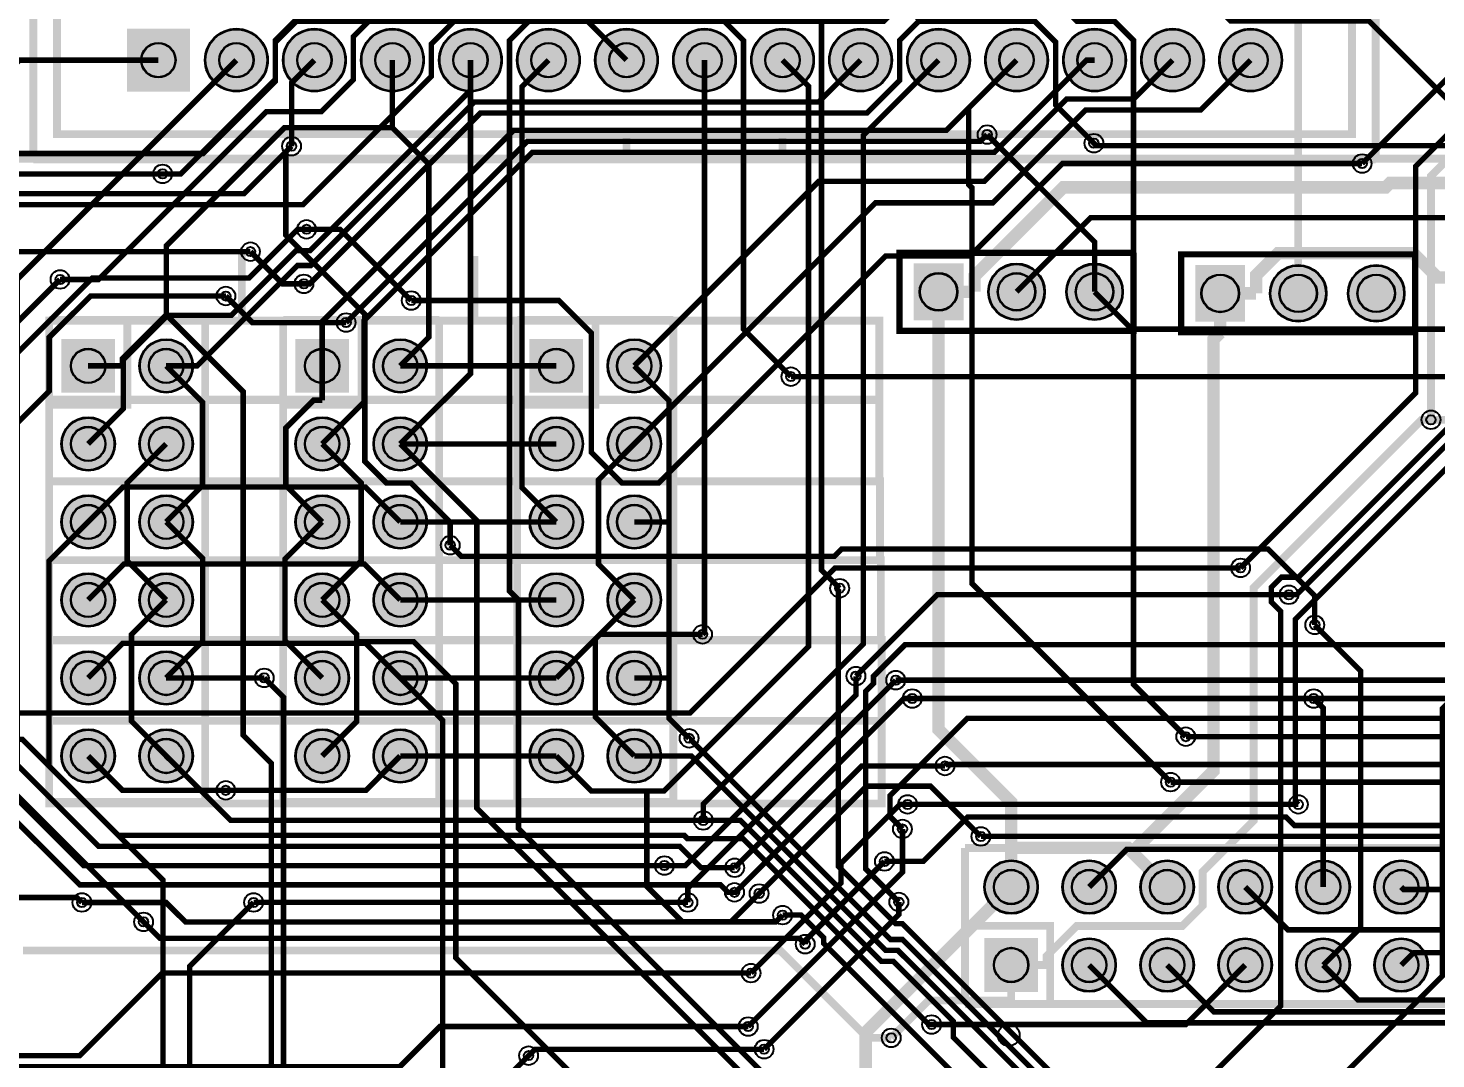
# Model space of a CAD drawing. Header units: millimetres. Extents: x 0 to 210, y -1 to 136.
# Drawn here: x 35.64 to 81.47, y 34.89 to 68.45 of the extents above; entities that cross this region are included whole.
import ezdxf

# ---------------------------------------------------------------- set-up
doc = ezdxf.new("R2010")
doc.units = ezdxf.units.MM
for name, color, linetype, true_color in [('BottomLayer', 7, 'Continuous', 0x0000ff), ('BottomSolderMaskLayer', 7, 'Continuous', 0xaa00ff), ('Hole', 7, 'Continuous', 0x222222), ('Multi-Layer', 7, 'Continuous', 0xc0c0c0), ('TopLayer', 7, 'Continuous', 0xff0000), ('TopSilkLayer', 7, 'Continuous', 0xffcc00), ('TopSolderMaskLayer', 7, 'Continuous', 0x800080)]:
    doc.layers.add(name, color=color, linetype=linetype, true_color=true_color)

msp = doc.modelspace()

# ---------------------------------------------------------------- hatches: boundary and pattern name
at = {"layer": 'BottomSolderMaskLayer'}
for points in [[(38.852, 68.436), (40.903, 68.436), (40.903, 66.385), (38.852, 66.385)], [(41.392, 67.411, 1), (43.443, 67.411, 1)], [(43.932, 67.411, 1), (45.983, 67.411, 1)], [(46.472, 67.411, 1), (48.523, 67.411, 1)], [(49.012, 67.411, 1), (51.063, 67.411, 1)], [(51.552, 67.411, 1), (53.603, 67.411, 1)], [(54.092, 67.411, 1), (56.143, 67.411, 1)], [(56.632, 67.411, 1), (58.683, 67.411, 1)], [(59.172, 67.411, 1), (61.223, 67.411, 1)], [(61.712, 67.411, 1), (63.763, 67.411, 1)], [(64.252, 67.411, 1), (66.303, 67.411, 1)], [(66.792, 67.411, 1), (68.843, 67.411, 1)], [(69.332, 67.411, 1), (71.383, 67.411, 1)], [(71.872, 67.411, 1), (73.923, 67.411, 1)], [(74.412, 67.411, 1), (76.463, 67.411, 1)], [(64.465, 60.792), (66.091, 60.792), (66.091, 58.941), (64.465, 58.941)], [(66.892, 59.867, 1), (68.743, 59.867, 1)], [(69.432, 59.867, 1), (71.283, 59.867, 1)], [(73.635, 60.743), (75.26, 60.743), (75.26, 58.892), (73.635, 58.892)], [(76.062, 59.817, 1), (77.913, 59.817, 1)], [(78.602, 59.817, 1), (80.453, 59.817, 1)], [(38.467, 58.33), (38.467, 56.58), (36.717, 56.58), (36.717, 58.33)], [(39.257, 57.455, 1), (41.008, 57.455, 1)], [(46.087, 58.33), (46.087, 56.58), (44.337, 56.58), (44.337, 58.33)], [(46.877, 57.455, 1), (48.628, 57.455, 1)], [(53.707, 58.33), (53.707, 56.58), (51.957, 56.58), (51.957, 58.33)], [(54.497, 57.455, 1), (56.248, 57.455, 1)], [(36.717, 54.915, 1), (38.468, 54.915, 1)], [(39.257, 54.915, 1), (41.008, 54.915, 1)], [(44.337, 54.915, 1), (46.088, 54.915, 1)], [(46.877, 54.915, 1), (48.628, 54.915, 1)], [(51.957, 54.915, 1), (53.708, 54.915, 1)], [(54.497, 54.915, 1), (56.248, 54.915, 1)], [(36.717, 52.375, 1), (38.468, 52.375, 1)], [(39.257, 52.375, 1), (41.008, 52.375, 1)], [(44.337, 52.375, 1), (46.088, 52.375, 1)], [(46.877, 52.375, 1), (48.628, 52.375, 1)], [(51.957, 52.375, 1), (53.708, 52.375, 1)], [(54.497, 52.375, 1), (56.248, 52.375, 1)], [(36.717, 49.835, 1), (38.468, 49.835, 1)], [(39.257, 49.835, 1), (41.008, 49.835, 1)], [(44.337, 49.835, 1), (46.088, 49.835, 1)], [(46.877, 49.835, 1), (48.628, 49.835, 1)], [(51.957, 49.835, 1), (53.708, 49.835, 1)], [(54.497, 49.835, 1), (56.248, 49.835, 1)], [(36.717, 47.295, 1), (38.468, 47.295, 1)], [(39.257, 47.295, 1), (41.008, 47.295, 1)], [(44.337, 47.295, 1), (46.088, 47.295, 1)], [(46.877, 47.295, 1), (48.628, 47.295, 1)], [(51.957, 47.295, 1), (53.708, 47.295, 1)], [(54.497, 47.295, 1), (56.248, 47.295, 1)], [(36.717, 44.755, 1), (38.468, 44.755, 1)], [(39.257, 44.755, 1), (41.008, 44.755, 1)], [(44.337, 44.755, 1), (46.088, 44.755, 1)], [(46.877, 44.755, 1), (48.628, 44.755, 1)], [(51.957, 44.755, 1), (53.708, 44.755, 1)], [(54.497, 44.755, 1), (56.248, 44.755, 1)], [(66.765, 40.488, 1), (68.516, 40.488, 1)], [(69.305, 40.488, 1), (71.056, 40.488, 1)], [(71.845, 40.488, 1), (73.596, 40.488, 1)], [(74.385, 40.488, 1), (76.136, 40.488, 1)], [(76.925, 40.488, 1), (78.676, 40.488, 1)], [(79.465, 40.488, 1), (81.216, 40.488, 1)], [(66.765, 38.823), (68.516, 38.823), (68.516, 37.072), (66.765, 37.072)], [(69.305, 37.948, 1), (71.056, 37.948, 1)], [(71.845, 37.948, 1), (73.596, 37.948, 1)], [(74.385, 37.948, 1), (76.136, 37.948, 1)], [(76.925, 37.948, 1), (78.676, 37.948, 1)], [(79.465, 37.948, 1), (81.216, 37.948, 1)]]:
    msp.add_hatch(color=256, dxfattribs=at).paths.add_polyline_path(points)
at = {"layer": 'Multi-Layer'}
for points in [[(38.878, 68.411), (40.878, 68.411), (40.878, 66.411), (38.878, 66.411)], [(41.418, 67.411, 1), (43.418, 67.411, 1)], [(43.958, 67.411, 1), (45.958, 67.411, 1)], [(46.498, 67.411, 1), (48.498, 67.411, 1)], [(49.038, 67.411, 1), (51.038, 67.411, 1)], [(51.578, 67.411, 1), (53.578, 67.411, 1)], [(54.118, 67.411, 1), (56.118, 67.411, 1)], [(56.658, 67.411, 1), (58.658, 67.411, 1)], [(59.198, 67.411, 1), (61.198, 67.411, 1)], [(61.738, 67.411, 1), (63.738, 67.411, 1)], [(64.278, 67.411, 1), (66.278, 67.411, 1)], [(66.818, 67.411, 1), (68.818, 67.411, 1)], [(69.358, 67.411, 1), (71.358, 67.411, 1)], [(71.898, 67.411, 1), (73.898, 67.411, 1)], [(74.438, 67.411, 1), (76.438, 67.411, 1)], [(64.49, 60.767), (66.065, 60.767), (66.065, 58.967), (64.49, 58.967)], [(66.918, 59.867, 1), (68.718, 59.867, 1)], [(69.458, 59.867, 1), (71.258, 59.867, 1)], [(73.66, 60.717), (75.235, 60.717), (75.235, 58.917), (73.66, 58.917)], [(76.088, 59.817, 1), (77.888, 59.817, 1)], [(78.628, 59.817, 1), (80.428, 59.817, 1)], [(38.442, 58.305), (38.442, 56.605), (36.742, 56.605), (36.742, 58.305)], [(39.282, 57.455, 1), (40.982, 57.455, 1)], [(46.062, 58.305), (46.062, 56.605), (44.362, 56.605), (44.362, 58.305)], [(46.902, 57.455, 1), (48.602, 57.455, 1)], [(53.682, 58.305), (53.682, 56.605), (51.982, 56.605), (51.982, 58.305)], [(54.522, 57.455, 1), (56.222, 57.455, 1)], [(36.742, 54.915, 1), (38.442, 54.915, 1)], [(39.282, 54.915, 1), (40.982, 54.915, 1)], [(44.362, 54.915, 1), (46.062, 54.915, 1)], [(46.902, 54.915, 1), (48.602, 54.915, 1)], [(51.982, 54.915, 1), (53.682, 54.915, 1)], [(54.522, 54.915, 1), (56.222, 54.915, 1)], [(36.742, 52.375, 1), (38.442, 52.375, 1)], [(39.282, 52.375, 1), (40.982, 52.375, 1)], [(44.362, 52.375, 1), (46.062, 52.375, 1)], [(46.902, 52.375, 1), (48.602, 52.375, 1)], [(51.982, 52.375, 1), (53.682, 52.375, 1)], [(54.522, 52.375, 1), (56.222, 52.375, 1)], [(36.742, 49.835, 1), (38.442, 49.835, 1)], [(39.282, 49.835, 1), (40.982, 49.835, 1)], [(44.362, 49.835, 1), (46.062, 49.835, 1)], [(46.902, 49.835, 1), (48.602, 49.835, 1)], [(51.982, 49.835, 1), (53.682, 49.835, 1)], [(54.522, 49.835, 1), (56.222, 49.835, 1)], [(36.742, 47.295, 1), (38.442, 47.295, 1)], [(39.282, 47.295, 1), (40.982, 47.295, 1)], [(44.362, 47.295, 1), (46.062, 47.295, 1)], [(46.902, 47.295, 1), (48.602, 47.295, 1)], [(51.982, 47.295, 1), (53.682, 47.295, 1)], [(54.522, 47.295, 1), (56.222, 47.295, 1)], [(36.742, 44.755, 1), (38.442, 44.755, 1)], [(39.282, 44.755, 1), (40.982, 44.755, 1)], [(44.362, 44.755, 1), (46.062, 44.755, 1)], [(46.902, 44.755, 1), (48.602, 44.755, 1)], [(51.982, 44.755, 1), (53.682, 44.755, 1)], [(54.522, 44.755, 1), (56.222, 44.755, 1)], [(66.79, 40.488, 1), (68.49, 40.488, 1)], [(69.33, 40.488, 1), (71.03, 40.488, 1)], [(71.87, 40.488, 1), (73.57, 40.488, 1)], [(74.41, 40.488, 1), (76.11, 40.488, 1)], [(76.95, 40.488, 1), (78.65, 40.488, 1)], [(79.49, 40.488, 1), (81.19, 40.488, 1)], [(66.79, 38.798), (68.49, 38.798), (68.49, 37.098), (66.79, 37.098)], [(69.33, 37.948, 1), (71.03, 37.948, 1)], [(71.87, 37.948, 1), (73.57, 37.948, 1)], [(74.41, 37.948, 1), (76.11, 37.948, 1)], [(76.95, 37.948, 1), (78.65, 37.948, 1)], [(79.49, 37.948, 1), (81.19, 37.948, 1)]]:
    msp.add_hatch(color=256, dxfattribs=at).paths.add_polyline_path(points)
at = {"layer": 'TopSilkLayer'}
for points in [[(42.469, 61.189), (42.723, 61.189), (42.723, 59.03), (42.469, 59.03), (42.469, 61.189)], [(50.038, 61.036), (50.292, 61.036), (50.292, 58.877), (50.038, 58.877), (50.038, 61.036)]]:
    msp.add_hatch(color=256, dxfattribs=at).paths.add_polyline_path(points)
at = {"layer": 'TopSolderMaskLayer'}
for points in [[(38.852, 68.436), (40.903, 68.436), (40.903, 66.385), (38.852, 66.385)], [(41.392, 67.411, 1), (43.443, 67.411, 1)], [(43.932, 67.411, 1), (45.983, 67.411, 1)], [(46.472, 67.411, 1), (48.523, 67.411, 1)], [(49.012, 67.411, 1), (51.063, 67.411, 1)], [(51.552, 67.411, 1), (53.603, 67.411, 1)], [(54.092, 67.411, 1), (56.143, 67.411, 1)], [(56.632, 67.411, 1), (58.683, 67.411, 1)], [(59.172, 67.411, 1), (61.223, 67.411, 1)], [(61.712, 67.411, 1), (63.763, 67.411, 1)], [(64.252, 67.411, 1), (66.303, 67.411, 1)], [(66.792, 67.411, 1), (68.843, 67.411, 1)], [(69.332, 67.411, 1), (71.383, 67.411, 1)], [(71.872, 67.411, 1), (73.923, 67.411, 1)], [(74.412, 67.411, 1), (76.463, 67.411, 1)], [(64.465, 60.792), (66.091, 60.792), (66.091, 58.941), (64.465, 58.941)], [(66.892, 59.867, 1), (68.743, 59.867, 1)], [(69.432, 59.867, 1), (71.283, 59.867, 1)], [(73.635, 60.743), (75.26, 60.743), (75.26, 58.892), (73.635, 58.892)], [(76.062, 59.817, 1), (77.913, 59.817, 1)], [(78.602, 59.817, 1), (80.453, 59.817, 1)], [(38.467, 58.33), (38.467, 56.58), (36.717, 56.58), (36.717, 58.33)], [(39.257, 57.455, 1), (41.008, 57.455, 1)], [(46.087, 58.33), (46.087, 56.58), (44.337, 56.58), (44.337, 58.33)], [(46.877, 57.455, 1), (48.628, 57.455, 1)], [(53.707, 58.33), (53.707, 56.58), (51.957, 56.58), (51.957, 58.33)], [(54.497, 57.455, 1), (56.248, 57.455, 1)], [(36.717, 54.915, 1), (38.468, 54.915, 1)], [(39.257, 54.915, 1), (41.008, 54.915, 1)], [(44.337, 54.915, 1), (46.088, 54.915, 1)], [(46.877, 54.915, 1), (48.628, 54.915, 1)], [(51.957, 54.915, 1), (53.708, 54.915, 1)], [(54.497, 54.915, 1), (56.248, 54.915, 1)], [(36.717, 52.375, 1), (38.468, 52.375, 1)], [(39.257, 52.375, 1), (41.008, 52.375, 1)], [(44.337, 52.375, 1), (46.088, 52.375, 1)], [(46.877, 52.375, 1), (48.628, 52.375, 1)], [(51.957, 52.375, 1), (53.708, 52.375, 1)], [(54.497, 52.375, 1), (56.248, 52.375, 1)], [(36.717, 49.835, 1), (38.468, 49.835, 1)], [(39.257, 49.835, 1), (41.008, 49.835, 1)], [(44.337, 49.835, 1), (46.088, 49.835, 1)], [(46.877, 49.835, 1), (48.628, 49.835, 1)], [(51.957, 49.835, 1), (53.708, 49.835, 1)], [(54.497, 49.835, 1), (56.248, 49.835, 1)], [(36.717, 47.295, 1), (38.468, 47.295, 1)], [(39.257, 47.295, 1), (41.008, 47.295, 1)], [(44.337, 47.295, 1), (46.088, 47.295, 1)], [(46.877, 47.295, 1), (48.628, 47.295, 1)], [(51.957, 47.295, 1), (53.708, 47.295, 1)], [(54.497, 47.295, 1), (56.248, 47.295, 1)], [(36.717, 44.755, 1), (38.468, 44.755, 1)], [(39.257, 44.755, 1), (41.008, 44.755, 1)], [(44.337, 44.755, 1), (46.088, 44.755, 1)], [(46.877, 44.755, 1), (48.628, 44.755, 1)], [(51.957, 44.755, 1), (53.708, 44.755, 1)], [(54.497, 44.755, 1), (56.248, 44.755, 1)], [(66.765, 40.488, 1), (68.516, 40.488, 1)], [(69.305, 40.488, 1), (71.056, 40.488, 1)], [(71.845, 40.488, 1), (73.596, 40.488, 1)], [(74.385, 40.488, 1), (76.136, 40.488, 1)], [(76.925, 40.488, 1), (78.676, 40.488, 1)], [(79.465, 40.488, 1), (81.216, 40.488, 1)], [(66.765, 38.823), (68.516, 38.823), (68.516, 37.072), (66.765, 37.072)], [(69.305, 37.948, 1), (71.056, 37.948, 1)], [(71.845, 37.948, 1), (73.596, 37.948, 1)], [(74.385, 37.948, 1), (76.136, 37.948, 1)], [(76.925, 37.948, 1), (78.676, 37.948, 1)], [(79.465, 37.948, 1), (81.216, 37.948, 1)]]:
    msp.add_hatch(color=256, dxfattribs=at).paths.add_polyline_path(points)

# ---------------------------------------------------------------- linework, layer by layer
at = {"layer": 'BottomLayer'}
for points, const_width in [([(72.855, 101.29), (76.988, 97.158), (76.988, 59.817)], 0.254), ([(42.45, 74.232), (43.517, 75.299), (64.342, 75.299), (69.088, 70.553), (69.088, 69.376), (69.783, 68.681), (70.998, 68.681), (71.626, 68.053), (71.626, 47.085), (73.329, 45.383)], 0.178), ([(62.059, 50.216), (61.469, 50.806), (61.469, 70.514), (60.537, 71.446), (60.384, 71.446), (56.889, 74.941), (44.868, 74.941), (39.878, 69.951)], 0.178), ([(70.337, 64.704), (69.088, 65.953), (69.088, 67.998), (68.406, 68.68), (64.697, 68.68), (64.008, 69.369), (64.008, 70.516), (61.854, 72.67), (59.972, 72.67)], 0.178), ([(42.418, 69.951), (43.83, 71.363), (55.508, 71.363), (56.389, 70.482), (56.389, 69.309), (57.018, 68.68), (58.3, 68.68), (58.928, 68.051), (58.928, 58.65), (60.472, 57.105)], 0.178), ([(89.509, 69.951), (88.23, 71.23), (86.257, 71.23), (79.069, 64.043)], 0.178), ([(36.677, 60.269), (37.931, 60.269), (43.393, 65.732), (45.185, 65.732), (46.228, 66.774), (46.228, 68.175), (46.732, 68.68), (51.306, 68.68), (52.578, 69.951)], 0.178), ([(40.015, 63.705), (40.603, 63.705), (43.689, 66.791), (43.689, 68.053), (44.317, 68.681), (46.228, 68.681), (47.498, 69.951)], 0.178), ([(86.969, 69.951), (86.812, 69.951), (80.808, 63.947), (80.808, 56.574), (75.111, 50.877)], 0.178), ([(55.118, 67.411), (53.848, 68.681), (51.937, 68.681), (51.309, 68.053), (51.309, 50.127), (51.601, 49.835)], 0.178), ([(39.878, 67.411), (35.356, 67.411), (29.439, 61.494)], 0.178), ([(42.418, 67.411), (35.285, 60.278), (35.285, 44.464)], 0.178), ([(47.498, 65.213), (47.498, 67.411)], 0.178), ([(50.038, 67.411), (50.038, 57.201), (47.752, 54.915)], 0.178), ([(52.832, 52.375), (51.714, 53.494), (51.714, 66.547), (52.578, 67.411)], 0.178), ([(60.198, 67.411), (61.046, 66.563), (61.046, 48.323), (56.336, 43.613), (55.779, 43.613)], 0.178), ([(57.596, 48.716), (57.658, 48.779), (57.658, 67.411)], 0.178), ([(65.278, 67.411), (62.827, 64.96), (62.827, 48.402), (57.618, 43.193), (57.618, 42.658)], 0.178), ([(67.818, 67.411), (66.259, 65.852), (66.259, 63.361), (66.365, 63.255), (66.365, 50.372), (72.833, 43.904)], 0.178), ([(76.683, 50.005), (76.938, 50.005), (89.509, 62.576), (89.509, 67.411)], 0.178), ([(92.049, 67.411), (92.049, 64.356), (76.893, 49.199), (76.893, 43.278), (76.991, 43.179)], 0.178), ([(86.969, 66.144), (86.969, 60.549), (76.998, 50.578), (76.446, 50.578), (76.11, 50.242), (76.11, 49.767), (76.418, 49.459), (76.418, 36.618), (73.787, 33.987)], 0.178), ([(83.315, 65.639), (81.31, 63.634), (81.31, 55.701)], 0.254), ([(40.135, 59.12), (40.135, 59.12), (40.135, 61.361), (43.986, 65.213), (47.498, 65.213)], 0.178), ([(47.752, 57.455), (48.683, 58.386), (48.683, 64.027), (47.498, 65.213)], 0.178), ([(44.215, 64.608), (44.027, 64.42), (44.027, 61.713), (46.601, 59.139), (46.601, 54.347), (47.303, 53.645), (48.104, 53.645), (49.38, 52.368), (49.38, 51.614)], 0.178), ([(70.358, 59.867), (70.358, 61.488), (66.86, 64.985)], 0.178), ([(48.11, 59.583), (45.79, 61.903), (44.702, 61.903)], 0.178), ([(97.486, 62.103), (81.685, 46.303), (81.685, 37.595), (77.093, 33.003), (73.954, 33.003), (71.428, 30.478), (68.889, 30.478)], 0.178), ([(44.616, 60.125), (43.926, 60.125), (42.876, 61.175)], 0.178), ([(65.278, 59.867), (65.278, 58.586)], 0.406), ([(42.075, 59.731), (42.941, 58.864), (45.989, 58.864)], 0.178), ([(74.448, 59.817), (74.448, 58.536)], 0.406), ([(38.709, 57.455), (38.709, 57.694), (40.135, 59.12)], 0.178), ([(40.135, 59.12), (42.637, 56.618), (42.637, 45.436), (43.553, 44.52), (43.553, 23.869), (43.794, 23.627)], 0.178), ([(67.64, 41.766), (67.64, 43.253), (65.278, 45.615), (65.278, 58.586)], 0.406), ([(74.448, 58.536), (74.232, 58.321), (74.232, 44.269), (71.586, 41.623)], 0.406), ([(37.592, 57.455), (38.709, 57.455)], 0.178), ([(40.132, 52.375), (41.316, 53.559), (41.316, 56.271), (40.132, 57.455)], 0.178), ([(45.212, 57.455), (45.212, 56.338)], 0.178), ([(55.372, 57.455), (56.505, 56.322), (56.505, 52.375)], 0.178), ([(45.212, 52.375), (44.029, 53.559), (44.029, 55.434), (44.933, 56.338), (45.212, 56.338)], 0.178), ([(81.31, 55.701), (81.009, 55.701), (75.535, 50.227), (75.535, 42.643), (73.877, 40.985), (73.877, 39.88), (73.215, 39.218), (69.777, 39.218), (68.795, 38.237), (68.795, 37.948)], 0.254), ([(40.132, 49.835), (38.862, 51.105), (38.862, 53.645), (40.132, 54.915)], 0.178), ([(45.212, 54.915), (46.482, 53.645), (46.482, 51.105), (45.212, 49.835)], 0.178), ([(47.752, 54.915), (50.247, 52.42), (50.247, 43.057), (61.309, 31.995)], 0.178), ([(55.372, 49.835), (54.207, 51.001), (54.207, 53.749), (55.372, 54.915)], 0.178), ([(37.592, 52.375), (36.318, 51.101), (36.318, 44.427), (40.028, 40.716), (40.028, 23.14)], 0.178), ([(40.132, 47.295), (41.32, 48.483), (41.32, 51.187), (40.132, 52.375)], 0.178), ([(45.212, 47.295), (43.998, 48.509), (43.998, 51.161), (45.212, 52.375)], 0.178), ([(56.505, 52.375), (55.372, 52.375)], 0.178), ([(56.505, 52.375), (56.505, 47.295)], 0.178), ([(40.132, 44.755), (39.003, 45.885), (39.003, 48.705), (40.132, 49.835)], 0.178), ([(46.331, 48.476), (46.331, 48.716), (45.212, 49.835)], 0.178), ([(52.832, 49.835), (51.601, 49.835)], 0.178), ([(51.601, 49.835), (51.601, 42.393), (60.288, 33.706), (60.445, 33.706)], 0.178), ([(55.372, 44.755), (54.102, 46.025), (54.102, 48.565), (55.372, 49.835)], 0.178), ([(77.8, 37.948), (79.02, 39.168), (79.02, 47.526), (77.525, 49.021)], 0.178), ([(45.212, 44.755), (46.331, 45.874), (46.331, 48.476)], 0.178), ([(46.331, 48.476), (48.186, 48.476), (49.562, 47.1), (49.562, 38.187), (56.246, 31.503), (56.246, 30.771), (56.853, 30.163), (57.338, 30.163), (58.551, 28.951), (58.551, 27.149)], 0.178), ([(39.397, 39.352), (34.584, 44.164), (34.584, 46.664), (34.07, 47.178)], 0.178), ([(47.084, 22.796), (47.084, 23.326), (43.95, 26.46), (43.95, 46.671), (43.326, 47.295)], 0.178), ([(50.141, 24.038), (49.135, 25.044), (49.135, 45.912), (47.752, 47.295)], 0.178), ([(55.372, 47.295), (56.505, 47.295)], 0.178), ([(56.353, 41.186), (57.036, 41.186), (62.589, 46.739), (62.589, 47.353)], 0.178), ([(56.505, 47.295), (56.505, 45.982), (57.157, 45.33)], 0.178), ([(63.885, 47.224), (57.116, 40.455), (57.116, 39.987)], 0.178), ([(58.641, 41.116), (64.15, 46.625), (64.423, 46.625)], 0.178), ([(77.8, 40.488), (77.8, 46.316), (77.491, 46.625)], 0.178), ([(30.645, 45.924), (30.645, 43.213), (33.711, 40.146), (37.228, 40.146), (37.39, 39.985)], 0.178), ([(37.592, 44.755), (38.711, 43.636), (42.073, 43.636)], 0.178), ([(55.779, 43.613), (53.974, 43.613), (52.832, 44.755)], 0.178), ([(58.635, 40.315), (58.665, 40.315), (62.78, 44.43), (65.488, 44.43)], 0.178), ([(55.779, 43.613), (55.779, 40.512), (56.937, 39.354), (59.981, 39.354), (60.201, 39.575)], 0.178), ([(66.656, 42.135), (65.018, 43.773), (62.934, 43.773), (59.437, 40.276)], 0.178), ([(64.271, 43.179), (64.02, 43.179), (62.099, 41.258), (62.099, 40.614), (59.172, 37.687)], 0.178), ([(59.08, 35.945), (64.104, 40.969), (64.104, 42.377)], 0.178), ([(67.64, 40.488), (67.64, 41.766)], 0.406), ([(67.64, 41.766), (71.442, 41.766), (71.586, 41.623)], 0.406), ([(71.586, 41.623), (72.72, 40.488)], 0.406), ([(63.518, 41.323), (60.936, 38.742), (60.936, 38.627), (60.936, 38.627)], 0.178), ([(67.64, 40.488), (62.903, 35.75), (62.903, 32.608), (60.749, 30.455), (60.669, 30.455)], 0.406), ([(42.979, 39.987), (40.9, 37.908), (40.9, 22.35), (41.424, 21.826)], 0.178), ([(59.599, 35.206), (63.985, 39.592), (63.985, 40)], 0.178), ([(67.64, 37.948), (67.64, 36.793)], 0.254), ([(67.64, 37.948), (68.795, 37.948)], 0.254), ([(75.26, 37.948), (73.324, 36.011), (65.053, 36.011)], 0.178), ([(67.64, 36.793), (64.952, 36.793), (63.737, 35.577)], 0.254), ([(49.55, 21.541), (50.798, 22.79), (50.798, 33.864), (51.932, 34.999)], 0.178)]:
    msp.add_lwpolyline(points, dxfattribs=dict(at, const_width=const_width))
at = {"layer": 'BottomSolderMaskLayer'}
for centre, radius in [((42.418, 67.411), 1.025), ((44.958, 67.411), 1.025), ((47.498, 67.411), 1.025), ((50.038, 67.411), 1.025), ((52.578, 67.411), 1.025), ((55.118, 67.411), 1.025), ((57.658, 67.411), 1.025), ((60.198, 67.411), 1.025), ((62.738, 67.411), 1.025), ((65.278, 67.411), 1.025), ((67.818, 67.411), 1.025), ((70.358, 67.411), 1.025), ((72.898, 67.411), 1.025), ((75.438, 67.411), 1.025), ((39.878, 67.411), 0.564), ((42.418, 67.411), 0.564), ((44.958, 67.411), 0.564), ((47.498, 67.411), 0.564), ((50.038, 67.411), 0.564), ((52.578, 67.411), 0.564), ((55.118, 67.411), 0.564), ((57.658, 67.411), 0.564), ((60.198, 67.411), 0.564), ((62.738, 67.411), 0.564), ((65.278, 67.411), 0.564), ((67.818, 67.411), 0.564), ((70.358, 67.411), 0.564), ((72.898, 67.411), 0.564), ((75.438, 67.411), 0.564), ((67.818, 59.867), 0.925), ((70.358, 59.867), 0.925), ((76.988, 59.817), 0.925), ((79.528, 59.817), 0.925), ((65.278, 59.867), 0.619), ((67.818, 59.867), 0.617), ((70.358, 59.867), 0.617), ((74.448, 59.817), 0.619), ((76.988, 59.817), 0.617), ((79.528, 59.817), 0.617), ((40.132, 57.455), 0.875), ((47.752, 57.455), 0.875), ((55.372, 57.455), 0.875), ((37.592, 57.455), 0.566), ((40.132, 57.455), 0.566), ((45.212, 57.455), 0.566), ((47.752, 57.455), 0.566), ((52.832, 57.455), 0.566), ((55.372, 57.455), 0.566), ((37.592, 54.915), 0.875), ((37.592, 54.915), 0.566), ((40.132, 54.915), 0.875), ((40.132, 54.915), 0.566), ((45.212, 54.915), 0.875), ((45.212, 54.915), 0.566), ((47.752, 54.915), 0.875), ((47.752, 54.915), 0.566), ((52.832, 54.915), 0.875), ((52.832, 54.915), 0.566), ((55.372, 54.915), 0.875), ((55.372, 54.915), 0.566), ((37.592, 52.375), 0.875), ((40.132, 52.375), 0.875), ((45.212, 52.375), 0.875), ((47.752, 52.375), 0.875), ((52.832, 52.375), 0.875), ((55.372, 52.375), 0.875), ((37.592, 52.375), 0.566), ((40.132, 52.375), 0.566), ((45.212, 52.375), 0.566), ((47.752, 52.375), 0.566), ((52.832, 52.375), 0.566), ((55.372, 52.375), 0.566), ((37.592, 49.835), 0.875), ((40.132, 49.835), 0.875), ((45.212, 49.835), 0.875), ((47.752, 49.835), 0.875), ((52.832, 49.835), 0.875), ((55.372, 49.835), 0.875), ((37.592, 49.835), 0.566), ((40.132, 49.835), 0.566), ((45.212, 49.835), 0.566), ((47.752, 49.835), 0.566), ((52.832, 49.835), 0.566), ((55.372, 49.835), 0.566), ((37.592, 47.295), 0.875), ((40.132, 47.295), 0.875), ((45.212, 47.295), 0.875), ((47.752, 47.295), 0.875), ((52.832, 47.295), 0.875), ((55.372, 47.295), 0.875), ((37.592, 47.295), 0.566), ((40.132, 47.295), 0.566), ((45.212, 47.295), 0.566), ((47.752, 47.295), 0.566), ((52.832, 47.295), 0.566), ((55.372, 47.295), 0.566), ((37.592, 44.755), 0.875), ((40.132, 44.755), 0.875), ((45.212, 44.755), 0.875), ((47.752, 44.755), 0.875), ((52.832, 44.755), 0.875), ((55.372, 44.755), 0.875), ((37.592, 44.755), 0.566), ((40.132, 44.755), 0.566), ((45.212, 44.755), 0.566), ((47.752, 44.755), 0.566), ((52.832, 44.755), 0.566), ((55.372, 44.755), 0.566), ((67.64, 40.488), 0.875), ((70.18, 40.488), 0.875), ((72.72, 40.488), 0.875), ((75.26, 40.488), 0.875), ((77.8, 40.488), 0.875), ((80.34, 40.488), 0.875), ((67.64, 40.488), 0.566), ((70.18, 40.488), 0.566), ((72.72, 40.488), 0.566), ((75.26, 40.488), 0.566), ((77.8, 40.488), 0.566), ((80.34, 40.488), 0.566), ((67.64, 37.948), 0.566), ((70.18, 37.948), 0.875), ((70.18, 37.948), 0.566), ((72.72, 37.948), 0.875), ((72.72, 37.948), 0.566), ((75.26, 37.948), 0.875), ((75.26, 37.948), 0.566), ((77.8, 37.948), 0.875), ((77.8, 37.948), 0.566), ((80.34, 37.948), 0.875), ((80.34, 37.948), 0.566)]:
    msp.add_circle(centre, radius, dxfattribs=at)
at = {"layer": 'Hole'}
for centre in [(66.86, 64.985), (44.214, 64.608), (70.337, 64.704), (79.069, 64.042), (40.015, 63.705), (44.702, 61.902), (42.876, 61.175), (36.677, 60.269), (44.616, 60.125), (42.075, 59.73), (48.11, 59.583), (45.989, 58.864), (60.472, 57.105), (81.31, 55.701), (49.38, 51.614), (75.111, 50.877), (62.059, 50.216), (76.683, 50.005), (77.525, 49.021), (57.595, 48.716), (43.325, 47.295), (62.589, 47.353), (63.885, 47.223), (64.423, 46.625), (77.491, 46.625), (57.157, 45.33), (73.329, 45.383), (65.488, 44.429), (72.833, 43.904), (42.073, 43.636), (64.271, 43.179), (76.991, 43.179), (57.618, 42.658), (64.104, 42.377), (66.656, 42.135), (56.353, 41.186), (58.641, 41.116), (63.518, 41.323), (58.635, 40.315), (59.437, 40.276), (37.389, 39.985), (42.979, 39.987), (57.116, 39.987), (63.985, 40), (39.397, 39.352), (60.201, 39.575), (60.936, 38.627), (59.172, 37.687), (59.08, 35.945), (65.053, 36.011), (59.599, 35.206), (63.737, 35.577), (51.932, 34.998)]:
    msp.add_circle(centre, 0.152, dxfattribs=at)
at = {"layer": 'Multi-Layer'}
for centre, radius in [((42.418, 67.411), 1), ((44.958, 67.411), 1), ((47.498, 67.411), 1), ((50.038, 67.411), 1), ((52.578, 67.411), 1), ((55.118, 67.411), 1), ((57.658, 67.411), 1), ((60.198, 67.411), 1), ((62.738, 67.411), 1), ((65.278, 67.411), 1), ((67.818, 67.411), 1), ((70.358, 67.411), 1), ((72.898, 67.411), 1), ((75.438, 67.411), 1), ((39.878, 67.411), 0.55), ((42.418, 67.411), 0.55), ((44.958, 67.411), 0.55), ((47.498, 67.411), 0.55), ((50.038, 67.411), 0.55), ((52.578, 67.411), 0.55), ((55.118, 67.411), 0.55), ((57.658, 67.411), 0.55), ((60.198, 67.411), 0.55), ((62.738, 67.411), 0.55), ((65.278, 67.411), 0.55), ((67.818, 67.411), 0.55), ((70.358, 67.411), 0.55), ((72.898, 67.411), 0.55), ((75.438, 67.411), 0.55), ((66.86, 64.985), 0.305), ((44.214, 64.608), 0.305), ((70.337, 64.704), 0.305), ((79.069, 64.042), 0.305), ((40.015, 63.705), 0.305), ((44.702, 61.902), 0.305), ((42.876, 61.175), 0.305), ((36.677, 60.269), 0.305), ((67.818, 59.867), 0.9), ((70.358, 59.867), 0.9), ((76.988, 59.817), 0.9), ((79.528, 59.817), 0.9), ((44.616, 60.125), 0.305), ((65.278, 59.867), 0.6), ((67.818, 59.867), 0.6), ((70.358, 59.867), 0.6), ((74.448, 59.817), 0.6), ((76.988, 59.817), 0.6), ((79.528, 59.817), 0.6), ((42.075, 59.73), 0.305), ((48.11, 59.583), 0.305), ((45.989, 58.864), 0.305), ((40.132, 57.455), 0.85), ((47.752, 57.455), 0.85), ((55.372, 57.455), 0.85), ((37.592, 57.455), 0.55), ((40.132, 57.455), 0.55), ((45.212, 57.455), 0.55), ((47.752, 57.455), 0.55), ((52.832, 57.455), 0.55), ((55.372, 57.455), 0.55), ((60.472, 57.105), 0.305), ((81.31, 55.701), 0.305), ((37.592, 54.915), 0.85), ((37.592, 54.915), 0.55), ((40.132, 54.915), 0.85), ((40.132, 54.915), 0.55), ((45.212, 54.915), 0.85), ((45.212, 54.915), 0.55), ((47.752, 54.915), 0.85), ((47.752, 54.915), 0.55), ((52.832, 54.915), 0.85), ((52.832, 54.915), 0.55), ((55.372, 54.915), 0.85), ((55.372, 54.915), 0.55), ((37.592, 52.375), 0.85), ((40.132, 52.375), 0.85), ((45.212, 52.375), 0.85), ((47.752, 52.375), 0.85), ((52.832, 52.375), 0.85), ((55.372, 52.375), 0.85), ((37.592, 52.375), 0.55), ((40.132, 52.375), 0.55), ((45.212, 52.375), 0.55), ((47.752, 52.375), 0.55), ((52.832, 52.375), 0.55), ((55.372, 52.375), 0.55), ((49.38, 51.614), 0.305), ((75.111, 50.877), 0.305), ((37.592, 49.835), 0.85), ((40.132, 49.835), 0.85), ((45.212, 49.835), 0.85), ((47.752, 49.835), 0.85), ((52.832, 49.835), 0.85), ((55.372, 49.835), 0.85), ((62.059, 50.216), 0.305), ((37.592, 49.835), 0.55), ((40.132, 49.835), 0.55), ((45.212, 49.835), 0.55), ((47.752, 49.835), 0.55), ((52.832, 49.835), 0.55), ((55.372, 49.835), 0.55), ((76.683, 50.005), 0.305), ((77.525, 49.021), 0.305), ((57.595, 48.716), 0.305), ((37.592, 47.295), 0.85), ((40.132, 47.295), 0.85), ((45.212, 47.295), 0.85), ((47.752, 47.295), 0.85), ((52.832, 47.295), 0.85), ((55.372, 47.295), 0.85), ((37.592, 47.295), 0.55), ((40.132, 47.295), 0.55), ((45.212, 47.295), 0.55), ((47.752, 47.295), 0.55), ((52.832, 47.295), 0.55), ((55.372, 47.295), 0.55), ((43.325, 47.295), 0.305), ((62.589, 47.353), 0.305), ((63.885, 47.223), 0.305), ((64.423, 46.625), 0.305), ((77.491, 46.625), 0.305), ((37.592, 44.755), 0.85), ((40.132, 44.755), 0.85), ((45.212, 44.755), 0.85), ((47.752, 44.755), 0.85), ((52.832, 44.755), 0.85), ((55.372, 44.755), 0.85), ((57.157, 45.33), 0.305), ((73.329, 45.383), 0.305), ((37.592, 44.755), 0.55), ((40.132, 44.755), 0.55), ((45.212, 44.755), 0.55), ((47.752, 44.755), 0.55), ((52.832, 44.755), 0.55), ((55.372, 44.755), 0.55), ((65.488, 44.429), 0.305), ((72.833, 43.904), 0.305), ((42.073, 43.636), 0.305), ((64.271, 43.179), 0.305), ((76.991, 43.179), 0.305), ((57.618, 42.658), 0.305), ((64.104, 42.377), 0.305), ((66.656, 42.135), 0.305), ((56.353, 41.186), 0.305), ((58.641, 41.116), 0.305), ((63.518, 41.323), 0.305), ((67.64, 40.488), 0.85), ((70.18, 40.488), 0.85), ((72.72, 40.488), 0.85), ((75.26, 40.488), 0.85), ((77.8, 40.488), 0.85), ((80.34, 40.488), 0.85), ((67.64, 40.488), 0.55), ((70.18, 40.488), 0.55), ((72.72, 40.488), 0.55), ((75.26, 40.488), 0.55), ((77.8, 40.488), 0.55), ((80.34, 40.488), 0.55), ((58.635, 40.315), 0.305), ((59.437, 40.276), 0.305), ((37.389, 39.985), 0.305), ((42.979, 39.987), 0.305), ((57.116, 39.987), 0.305), ((60.201, 39.575), 0.305), ((63.985, 40), 0.305), ((39.397, 39.352), 0.305), ((60.936, 38.627), 0.305), ((67.64, 37.948), 0.55), ((70.18, 37.948), 0.85), ((70.18, 37.948), 0.55), ((72.72, 37.948), 0.85), ((72.72, 37.948), 0.55), ((75.26, 37.948), 0.85), ((75.26, 37.948), 0.55), ((77.8, 37.948), 0.85), ((77.8, 37.948), 0.55), ((80.34, 37.948), 0.85), ((80.34, 37.948), 0.55), ((59.172, 37.687), 0.305), ((59.08, 35.945), 0.305), ((65.053, 36.011), 0.305), ((63.737, 35.577), 0.305), ((51.932, 34.998), 0.305), ((59.599, 35.206), 0.305)]:
    msp.add_circle(centre, radius, dxfattribs=at)
at = {"layer": 'TopLayer'}
for points, const_width in [([(61.163, 77.988), (61.163, 77.596), (62.259, 76.501), (68.408, 76.501), (74.168, 70.741), (74.168, 69.31), (74.796, 68.682), (79.29, 68.682), (82.99, 64.982), (83.47, 64.982), (83.622, 65.135), (114.893, 65.135)], 0.178), ([(26.524, 62.572), (26.646, 62.449), (27.884, 62.449), (28.138, 62.704), (44.585, 62.704), (48.766, 66.885), (48.766, 67.941), (49.504, 68.679), (63.493, 68.679), (64.877, 70.063)], 0.178), ([(50.038, 69.951), (48.768, 68.681), (44.375, 68.681), (43.688, 67.993), (43.688, 66.72), (41.34, 64.372), (27.128, 64.372)], 0.178), ([(67.818, 69.951), (66.548, 68.681), (64.637, 68.681), (64.009, 68.053), (64.009, 66.753), (62.943, 65.687), (50.363, 65.687), (44.801, 60.125), (44.616, 60.125)], 0.178), ([(50.038, 67.411), (50.038, 66.426), (44.821, 61.209), (44.365, 61.209), (42.255, 59.1), (40.178, 59.1), (38.736, 57.658), (38.736, 56.059), (37.592, 54.915)], 0.178), ([(40.132, 57.455), (41.135, 57.455), (44.403, 60.723), (44.84, 60.723), (50.162, 66.045), (61.371, 66.045), (62.738, 67.411)], 0.178), ([(44.958, 67.411), (44.215, 66.668), (44.215, 64.608)], 0.178), ([(70.358, 67.411), (70.098, 67.411), (67.096, 64.409), (52.057, 64.409), (46.57, 58.921), (46.57, 56.273), (45.212, 54.915)], 0.178), ([(67.818, 67.411), (65.53, 65.123), (51.439, 65.123), (45.212, 58.897), (45.212, 58.572)], 0.178), ([(55.372, 54.915), (63.222, 62.764), (67.049, 62.764), (70.068, 65.784), (73.811, 65.784), (75.438, 67.411)], 0.178), ([(55.372, 57.455), (61.378, 63.461), (66.768, 63.461), (69.449, 66.142), (71.629, 66.142), (72.898, 67.411)], 0.178), ([(23.648, 65.71), (25.652, 63.705), (40.015, 63.705)], 0.178), ([(150.089, 65.762), (148.453, 65.762), (143.986, 61.295), (143.986, 60.971), (141.53, 58.515), (133.179, 58.515), (133.14, 58.476), (99.489, 58.476), (98.13, 59.835), (95.299, 59.835), (93.14, 57.677), (93.14, 57.157), (93.089, 57.105), (60.472, 57.105)], 0.178), ([(44.215, 64.608), (42.668, 63.062), (27.526, 63.062)], 0.178), ([(66.86, 64.985), (66.641, 64.766), (51.892, 64.766), (45.989, 58.864)], 0.178), ([(70.337, 64.704), (70.416, 64.625), (111.384, 64.625), (111.466, 64.543)], 0.178), ([(79.069, 64.043), (69.308, 64.043), (66.301, 61.035), (63.561, 61.035), (56.171, 53.645), (54.972, 53.645), (53.976, 54.641), (53.976, 58.522), (52.915, 59.583), (48.11, 59.583)], 0.178), ([(66.446, 59.867), (66.446, 60.37), (69.343, 63.267), (79.837, 63.267), (79.98, 63.41), (93.639, 63.41), (94.946, 62.103)], 0.406), ([(67.818, 59.867), (70.231, 62.28), (83.272, 62.28)], 0.178), ([(87.872, 62.28), (84.241, 58.649), (71.576, 58.649), (70.358, 59.867)], 0.178), ([(22.176, 51.069), (22.847, 51.74), (28.119, 51.74), (29.109, 52.73), (29.885, 52.73), (30.557, 53.403), (30.557, 54.128), (31.421, 54.992), (32.408, 54.992), (37.732, 60.317), (42.828, 60.317), (44.414, 61.903), (44.702, 61.903)], 0.178), ([(23.648, 58.09), (23.903, 57.835), (29.996, 57.835), (30.709, 58.547), (30.709, 59.322), (31.737, 60.35), (32.716, 60.35), (33.541, 61.175), (42.876, 61.175)], 0.178), ([(75.616, 59.817), (75.616, 60.402), (76.339, 61.125), (80.731, 61.125), (81.527, 60.33), (84.238, 60.33)], 0.406), ([(21.108, 55.55), (22.184, 54.474), (28.284, 54.474), (29.105, 55.295), (29.996, 55.295), (30.86, 56.159), (30.86, 56.971), (31.573, 57.684), (34.091, 57.684), (36.677, 60.269)], 0.178), ([(65.278, 59.867), (66.446, 59.867)], 0.406), ([(23.648, 47.93), (25.931, 50.213), (29.968, 50.213), (30.86, 51.105), (30.86, 51.889), (31.575, 52.604), (32.291, 52.604), (36.321, 56.634), (36.321, 58.382), (37.67, 59.731), (42.075, 59.731)], 0.178), ([(74.448, 59.817), (75.616, 59.817)], 0.406), ([(45.212, 57.455), (45.212, 58.572)], 0.178), ([(81.31, 55.701), (92.471, 55.701), (95.24, 58.47)], 0.254), ([(63.985, 40), (62.903, 41.082), (62.903, 46.856), (63.162, 47.116), (63.162, 47.35), (64.193, 48.381), (97.83, 48.381), (107.197, 57.748)], 0.178), ([(52.832, 57.455), (47.752, 57.455)], 0.178), ([(52.832, 54.915), (47.752, 54.915)], 0.178), ([(47.752, 52.375), (46.615, 53.512), (38.73, 53.512), (37.592, 52.375)], 0.178), ([(52.832, 52.375), (47.752, 52.375)], 0.178), ([(77.525, 49.021), (77.525, 49.973), (76.003, 51.496), (62.127, 51.496), (61.887, 51.256), (49.738, 51.256), (49.38, 51.614)], 0.178), ([(75.111, 50.877), (61.91, 50.877), (57.189, 46.157), (31.76, 46.157), (31.195, 46.721), (28.19, 46.721), (27.467, 47.445), (26.992, 47.445), (26.406, 46.859), (20.649, 46.859), (19.921, 47.587), (19.921, 50.47)], 0.178), ([(47.752, 49.835), (46.583, 51.004), (38.761, 51.004), (37.592, 49.835)], 0.178), ([(62.059, 50.216), (62.016, 50.173), (62.016, 41.158), (63.878, 39.296), (64.095, 39.296), (70.388, 33.003), (98.2, 33.003)], 0.178), ([(62.589, 47.353), (65.24, 50.005), (76.683, 50.005)], 0.178), ([(52.832, 49.835), (47.752, 49.835)], 0.178), ([(57.596, 48.716), (54.254, 48.716), (52.832, 47.295)], 0.178), ([(47.752, 47.295), (46.622, 48.425), (38.723, 48.425), (37.592, 47.295)], 0.178), ([(40.132, 47.295), (43.326, 47.295)], 0.178), ([(52.832, 47.295), (47.752, 47.295)], 0.178), ([(63.885, 47.224), (87.686, 47.224)], 0.178), ([(77.491, 46.625), (64.423, 46.625)], 0.178), ([(77.491, 46.625), (115.217, 46.625)], 0.178), ([(111.093, 45.981), (66.215, 45.981), (63.698, 43.464), (63.698, 42.784), (64.104, 42.377)], 0.178), ([(65.053, 36.011), (64.964, 36.011), (58.914, 42.061), (57.106, 42.061), (56.998, 42.169), (38.578, 42.169), (35.452, 45.295), (23.743, 45.295), (23.648, 45.39)], 0.178), ([(57.157, 45.33), (57.162, 45.33), (63.71, 38.781), (64.104, 38.781), (70.553, 32.332), (70.553, 31.996), (72.751, 29.798), (75.212, 29.798), (75.971, 29.038), (75.971, 28.387), (79.207, 25.151), (95.113, 25.151), (95.491, 24.773), (95.491, 24.298), (95.564, 24.225), (95.564, 23.152), (95.552, 23.14)], 0.178), ([(105.058, 44.803), (104.478, 45.383), (73.329, 45.383)], 0.178), ([(58.641, 41.116), (57.545, 41.116), (56.85, 41.811), (37.938, 41.811), (35.285, 44.464)], 0.178), ([(40.132, 44.755), (42.229, 42.658), (57.618, 42.658)], 0.178), ([(47.752, 44.755), (46.634, 43.636), (42.073, 43.636)], 0.178), ([(52.832, 44.755), (47.752, 44.755)], 0.178), ([(55.372, 44.755), (57.231, 44.755), (63.562, 38.424), (63.956, 38.424), (70.196, 32.185), (70.196, 31.664), (77.306, 24.554), (77.306, 23.063)], 0.178), ([(103.731, 43.469), (102.723, 44.477), (65.536, 44.477), (65.488, 44.43)], 0.178), ([(21.108, 42.85), (22.244, 43.987), (24.572, 43.987), (24.668, 43.891), (34.744, 43.891), (37.449, 41.186), (56.353, 41.186)], 0.178), ([(72.833, 43.904), (85.68, 43.904), (86.221, 43.363)], 0.178), ([(64.271, 43.179), (76.991, 43.179)], 0.178), ([(28.332, 42.706), (35.17, 42.706), (37.317, 40.56), (58.181, 40.56), (58.427, 40.315), (58.635, 40.315)], 0.178), ([(57.618, 42.658), (58.822, 42.658), (63.414, 38.067), (63.808, 38.067), (65.76, 36.115), (65.76, 35.594), (76.006, 25.348), (76.006, 23.063)], 0.178), ([(102.904, 42.401), (102.812, 42.493), (76.867, 42.493), (76.594, 42.765), (66.226, 42.765), (64.784, 41.323), (63.518, 41.323)], 0.178), ([(101.6, 41.359), (100.824, 42.135), (66.656, 42.135)], 0.178), ([(70.18, 40.488), (71.408, 41.715), (100.433, 41.715), (101.363, 40.785), (110.788, 40.785), (110.985, 40.983)], 0.178), ([(59.172, 37.687), (40.007, 37.687), (37.318, 34.998), (26.419, 34.998), (21.108, 40.31)], 0.178), ([(59.437, 40.276), (58.507, 39.347), (40.765, 39.347), (40.126, 39.985), (37.39, 39.985)], 0.178), ([(75.26, 40.488), (76.656, 39.093), (94.4, 39.093), (94.786, 38.707), (97.519, 38.707), (99.522, 36.703), (100.026, 36.703)], 0.178), ([(80.34, 40.488), (80.419, 40.409), (116.639, 40.409)], 0.178), ([(42.979, 39.987), (57.116, 39.987)], 0.178), ([(60.936, 38.627), (60.746, 38.817), (39.932, 38.817), (39.397, 39.352)], 0.178), ([(75.356, 23.063), (75.356, 24.833), (61.541, 38.649), (61.541, 38.833), (60.799, 39.575), (60.201, 39.575)], 0.178), ([(35.47, 38.421), (60.123, 38.421), (62.967, 35.577), (63.737, 35.577)], 0.254), ([(122.886, 36.703), (121.817, 35.634), (99.42, 35.634), (98.756, 36.299), (98.756, 36.964), (97.37, 38.349), (80.742, 38.349), (80.34, 37.948)], 0.178), ([(86.411, 36.068), (72.061, 36.068), (70.18, 37.948)], 0.178), ([(90.588, 37.254), (86.406, 37.254), (85.577, 36.425), (74.243, 36.425), (72.72, 37.948)], 0.178), ([(125.426, 36.703), (123.99, 35.268), (97.269, 35.268), (96.216, 36.321), (96.216, 36.944), (95.288, 37.872), (83.251, 37.872), (82.187, 36.808), (78.94, 36.808), (77.8, 37.948)], 0.178), ([(59.08, 35.945), (49.046, 35.945), (47.74, 34.639), (21.136, 34.639)], 0.178), ([(59.599, 35.206), (52.14, 35.206), (51.932, 34.999)], 0.178)]:
    msp.add_lwpolyline(points, dxfattribs=dict(at, const_width=const_width))
at = {"layer": 'TopSilkLayer', "const_width": 0.254}
for points in [[(134.296, 64.201), (28.096, 64.201), (28.096, 135.566), (134.296, 135.566), (134.296, 64.201)], [(36.576, 72.491), (78.74, 72.491), (78.74, 64.998), (36.576, 64.998), (36.576, 72.491)], [(55.118, 64.998), (60.198, 64.998), (60.198, 64.236), (55.118, 64.236), (55.118, 64.998)], [(36.322, 58.928), (63.348, 58.928), (63.348, 56.337), (36.322, 56.337), (36.322, 58.928)], [(36.322, 56.363), (63.348, 56.363), (63.348, 53.696), (36.322, 53.696), (36.322, 56.363)], [(36.322, 53.696), (63.373, 53.696), (63.373, 51.13), (36.322, 51.13), (36.322, 53.696)], [(36.322, 51.13), (63.399, 51.13), (63.399, 48.514), (36.322, 48.514), (36.322, 51.13)], [(36.322, 48.539), (63.424, 48.539), (63.424, 45.898), (36.322, 45.898), (36.322, 48.539)], [(36.322, 45.898), (63.424, 45.898), (63.424, 43.205), (36.322, 43.205), (36.322, 45.898)]]:
    msp.add_lwpolyline(points, close=True, dxfattribs=at)
at = {"layer": 'TopSilkLayer'}
for points, const_width in [([(35.808, 73.182), (35.808, 64.181)], 0.254), ([(79.508, 73.182), (79.508, 64.181)], 0.254), ([(79.508, 64.181), (35.808, 64.181)], 0.254), ([(65.913, 61.137), (64.008, 61.137), (64.008, 58.597), (71.628, 58.597), (71.628, 61.137)], 0.203), ([(71.628, 61.137), (65.913, 61.137)], 0.203), ([(75.083, 61.087), (73.178, 61.087), (73.178, 58.547), (80.798, 58.547), (80.798, 61.087)], 0.203), ([(80.798, 61.087), (75.083, 61.087)], 0.203), ([(36.322, 58.955), (36.322, 43.255)], 0.254), ([(38.869, 58.955), (38.869, 56.185), (36.322, 56.185)], 0.254), ([(41.402, 58.955), (36.322, 58.955)], 0.254), ([(41.402, 58.955), (41.402, 43.255)], 0.254), ([(43.942, 58.955), (43.942, 43.255)], 0.254), ([(46.489, 58.955), (46.489, 56.185), (43.942, 56.185)], 0.254), ([(49.022, 58.955), (43.942, 58.955)], 0.254), ([(49.022, 58.955), (49.022, 43.255)], 0.254), ([(51.562, 58.955), (51.562, 43.255)], 0.254), ([(54.109, 58.955), (54.109, 56.185), (51.562, 56.185)], 0.254), ([(56.642, 58.955), (51.562, 58.955)], 0.254), ([(56.642, 58.955), (56.642, 43.255)], 0.254), ([(41.402, 43.255), (36.322, 43.255)], 0.254), ([(49.022, 43.255), (43.942, 43.255)], 0.254), ([(56.642, 43.255), (51.562, 43.255)], 0.254), ([(66.14, 41.758), (81.84, 41.758)], 0.254), ([(66.14, 41.758), (66.14, 36.678)], 0.254), ([(66.14, 39.225), (68.91, 39.225), (68.91, 36.678)], 0.254), ([(66.14, 36.678), (81.84, 36.678)], 0.254)]:
    msp.add_lwpolyline(points, dxfattribs=dict(at, const_width=const_width))
msp.add_circle((67.564, 35.662), 0.354, dxfattribs=at)
at = {"layer": 'TopSolderMaskLayer'}
for centre, radius in [((42.418, 67.411), 1.025), ((44.958, 67.411), 1.025), ((47.498, 67.411), 1.025), ((50.038, 67.411), 1.025), ((52.578, 67.411), 1.025), ((55.118, 67.411), 1.025), ((57.658, 67.411), 1.025), ((60.198, 67.411), 1.025), ((62.738, 67.411), 1.025), ((65.278, 67.411), 1.025), ((67.818, 67.411), 1.025), ((70.358, 67.411), 1.025), ((72.898, 67.411), 1.025), ((75.438, 67.411), 1.025), ((39.878, 67.411), 0.564), ((42.418, 67.411), 0.564), ((44.958, 67.411), 0.564), ((47.498, 67.411), 0.564), ((50.038, 67.411), 0.564), ((52.578, 67.411), 0.564), ((55.118, 67.411), 0.564), ((57.658, 67.411), 0.564), ((60.198, 67.411), 0.564), ((62.738, 67.411), 0.564), ((65.278, 67.411), 0.564), ((67.818, 67.411), 0.564), ((70.358, 67.411), 0.564), ((72.898, 67.411), 0.564), ((75.438, 67.411), 0.564), ((67.818, 59.867), 0.925), ((70.358, 59.867), 0.925), ((76.988, 59.817), 0.925), ((79.528, 59.817), 0.925), ((65.278, 59.867), 0.619), ((67.818, 59.867), 0.617), ((70.358, 59.867), 0.617), ((74.448, 59.817), 0.619), ((76.988, 59.817), 0.617), ((79.528, 59.817), 0.617), ((40.132, 57.455), 0.875), ((47.752, 57.455), 0.875), ((55.372, 57.455), 0.875), ((37.592, 57.455), 0.566), ((40.132, 57.455), 0.566), ((45.212, 57.455), 0.566), ((47.752, 57.455), 0.566), ((52.832, 57.455), 0.566), ((55.372, 57.455), 0.566), ((37.592, 54.915), 0.875), ((37.592, 54.915), 0.566), ((40.132, 54.915), 0.875), ((40.132, 54.915), 0.566), ((45.212, 54.915), 0.875), ((45.212, 54.915), 0.566), ((47.752, 54.915), 0.875), ((47.752, 54.915), 0.566), ((52.832, 54.915), 0.875), ((52.832, 54.915), 0.566), ((55.372, 54.915), 0.875), ((55.372, 54.915), 0.566), ((37.592, 52.375), 0.875), ((40.132, 52.375), 0.875), ((45.212, 52.375), 0.875), ((47.752, 52.375), 0.875), ((52.832, 52.375), 0.875), ((55.372, 52.375), 0.875), ((37.592, 52.375), 0.566), ((40.132, 52.375), 0.566), ((45.212, 52.375), 0.566), ((47.752, 52.375), 0.566), ((52.832, 52.375), 0.566), ((55.372, 52.375), 0.566), ((37.592, 49.835), 0.875), ((40.132, 49.835), 0.875), ((45.212, 49.835), 0.875), ((47.752, 49.835), 0.875), ((52.832, 49.835), 0.875), ((55.372, 49.835), 0.875), ((37.592, 49.835), 0.566), ((40.132, 49.835), 0.566), ((45.212, 49.835), 0.566), ((47.752, 49.835), 0.566), ((52.832, 49.835), 0.566), ((55.372, 49.835), 0.566), ((37.592, 47.295), 0.875), ((40.132, 47.295), 0.875), ((45.212, 47.295), 0.875), ((47.752, 47.295), 0.875), ((52.832, 47.295), 0.875), ((55.372, 47.295), 0.875), ((37.592, 47.295), 0.566), ((40.132, 47.295), 0.566), ((45.212, 47.295), 0.566), ((47.752, 47.295), 0.566), ((52.832, 47.295), 0.566), ((55.372, 47.295), 0.566), ((37.592, 44.755), 0.875), ((40.132, 44.755), 0.875), ((45.212, 44.755), 0.875), ((47.752, 44.755), 0.875), ((52.832, 44.755), 0.875), ((55.372, 44.755), 0.875), ((37.592, 44.755), 0.566), ((40.132, 44.755), 0.566), ((45.212, 44.755), 0.566), ((47.752, 44.755), 0.566), ((52.832, 44.755), 0.566), ((55.372, 44.755), 0.566), ((67.64, 40.488), 0.875), ((70.18, 40.488), 0.875), ((72.72, 40.488), 0.875), ((75.26, 40.488), 0.875), ((77.8, 40.488), 0.875), ((80.34, 40.488), 0.875), ((67.64, 40.488), 0.566), ((70.18, 40.488), 0.566), ((72.72, 40.488), 0.566), ((75.26, 40.488), 0.566), ((77.8, 40.488), 0.566), ((80.34, 40.488), 0.566), ((67.64, 37.948), 0.566), ((70.18, 37.948), 0.875), ((70.18, 37.948), 0.566), ((72.72, 37.948), 0.875), ((72.72, 37.948), 0.566), ((75.26, 37.948), 0.875), ((75.26, 37.948), 0.566), ((77.8, 37.948), 0.875), ((77.8, 37.948), 0.566), ((80.34, 37.948), 0.875), ((80.34, 37.948), 0.566)]:
    msp.add_circle(centre, radius, dxfattribs=at)

doc.saveas('drawing.dxf')
